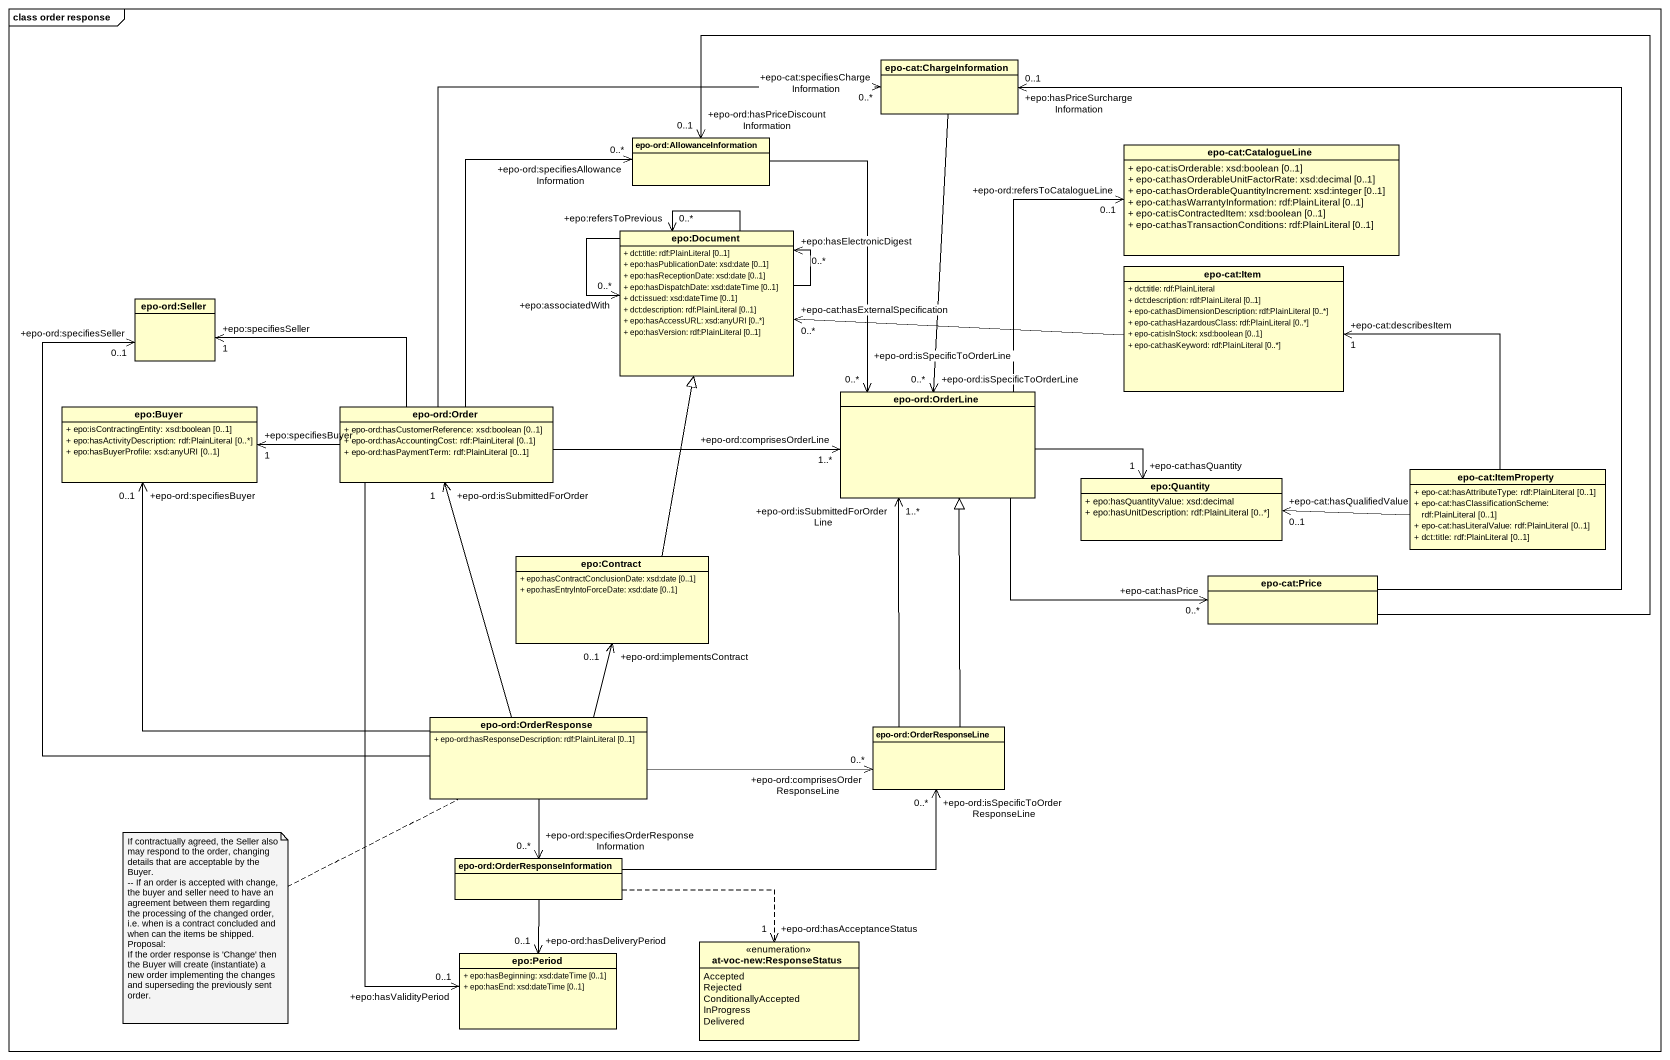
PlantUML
@startuml
mainframe class order response
hide circle
hide empty members
skinparam classAttributeIconSize 0
class "epo-cat:ChargeInformation" as epo_cat_ChargeInformation
class "epo-ord:AllowanceInformation" as epo_ord_AllowanceInformation
class "epo-cat:CatalogueLine" as epo_cat_CatalogueLine {
  + epo-cat:isOrderable: xsd:boolean [0..1]
  + epo-cat:hasOrderableUnitFactorRate: xsd:decimal [0..1]
  + epo-cat:hasOrderableQuantityIncrement: xsd:integer [0..1]
  + epo-cat:hasWarrantyInformation: rdf:PlainLiteral [0..1]
  + epo-cat:isContractedItem: xsd:boolean [0..1]
  + epo-cat:hasTransactionConditions: rdf:PlainLiteral [0..1]
}
class "epo:Document" as epo_Document {
  + dct:title: rdf:PlainLiteral [0..1]
  + epo:hasPublicationDate: xsd:date [0..1]
  + epo:hasReceptionDate: xsd:date [0..1]
  + epo:hasDispatchDate: xsd:dateTime [0..1]
  + dct:issued: xsd:dateTime [0..1]
  + dct:description: rdf:PlainLiteral [0..1]
  + epo:hasAccessURL: xsd:anyURI [0..*]
  + epo:hasVersion: rdf:PlainLiteral [0..1]
}
class "epo-cat:Item" as epo_cat_Item {
  + dct:title: rdf:PlainLiteral
  + dct:description: rdf:PlainLiteral [0..1]
  + epo-cat:hasDimensionDescription: rdf:PlainLiteral [0..*]
  + epo-cat:hasHazardousClass: rdf:PlainLiteral [0..*]
  + epo-cat:isInStock: xsd:boolean [0..1]
  + epo-cat:hasKeyword: rdf:PlainLiteral [0..*]
}
class "epo-ord:Seller" as epo_ord_Seller
class "epo:Buyer" as epo_Buyer {
  + epo:isContractingEntity: xsd:boolean [0..1]
  + epo:hasActivityDescription: rdf:PlainLiteral [0..*]
  + epo:hasBuyerProfile: xsd:anyURI [0..1]
}
class "epo-ord:Order" as epo_ord_Order {
  + epo-ord:hasCustomerReference: xsd:boolean [0..1]
  + epo-ord:hasAccountingCost: rdf:PlainLiteral [0..1]
  + epo-ord:hasPaymentTerm: rdf:PlainLiteral [0..1]
}
class "epo-ord:OrderLine" as epo_ord_OrderLine
class "epo:Quantity" as epo_Quantity {
  + epo:hasQuantityValue: xsd:decimal
  + epo:hasUnitDescription: rdf:PlainLiteral [0..*]
}
class "epo-cat:ItemProperty" as epo_cat_ItemProperty {
  + epo-cat:hasAttributeType: rdf:PlainLiteral [0..1]
  + epo-cat:hasClassificationScheme: rdf:PlainLiteral [0..1]
  + epo-cat:hasLiteralValue: rdf:PlainLiteral [0..1]
  + dct:title: rdf:PlainLiteral [0..1]
}
class "epo:Contract" as epo_Contract {
  + epo:hasContractConclusionDate: xsd:date [0..1]
  + epo:hasEntryIntoForceDate: xsd:date [0..1]
}
class "epo-cat:Price" as epo_cat_Price
class "epo-ord:OrderResponse" as epo_ord_OrderResponse {
  + epo-ord:hasResponseDescription: rdf:PlainLiteral [0..1]
}
class "epo-ord:OrderResponseLine" as epo_ord_OrderResponseLine
class "epo-ord:OrderResponseInformation" as epo_ord_OrderResponseInforma
class "epo:Period" as epo_Period {
  + epo:hasBeginning: xsd:dateTime [0..1]
  + epo:hasEnd: xsd:dateTime [0..1]
}
enum "at-voc-new:ResponseStatus" as at_voc_new_ResponseStatus {
  Accepted
  Rejected
  ConditionallyAccepted
  InProgress
  Delivered
}
epo_cat_ChargeInformation --> "+epo-ord:isSpecificToOrderLine\n0..*" epo_ord_OrderLine
epo_ord_AllowanceInformation --> "+epo-ord:isSpecificToOrderLine\n0..*" epo_ord_OrderLine
epo_Document --> "+epo:refersToPrevious\n0..*" epo_Document
epo_Document --> "+epo:associatedWith\n0..*" epo_Document
epo_Document --> "+epo:hasElectronicDigest\n0..*" epo_Document
epo_cat_Item -left-> "+epo-cat:hasExternalSpecification\n0..*" epo_Document
epo_ord_Order -up-> "+epo-cat:specifiesChargeInformation\n0..*" epo_cat_ChargeInformation
epo_ord_Order -up-> "+epo-ord:specifiesAllowanceInformation\n0..*" epo_ord_AllowanceInformation
epo_ord_Order -left-> "+epo:specifiesSeller\n1" epo_ord_Seller
epo_ord_Order -left-> "+epo:specifiesBuyer\n1" epo_Buyer
epo_ord_Order -right-> "+epo-ord:comprisesOrderLine\n1..*" epo_ord_OrderLine
epo_ord_Order --> "+epo:hasValidityPeriod\n0..1" epo_Period
epo_ord_OrderLine -up-> "+epo-ord:refersToCatalogueLine\n0..1" epo_cat_CatalogueLine
epo_ord_OrderLine -right-> "+epo-cat:hasQuantity\n1" epo_Quantity
epo_ord_OrderLine -right-> "+epo-cat:hasPrice\n0..*" epo_cat_Price
epo_cat_ItemProperty -up-> "+epo-cat:describesItem\n1" epo_cat_Item
epo_cat_ItemProperty -left-> "+epo-cat:hasQualifiedValue\n0..1" epo_Quantity
epo_Contract -up-|> epo_Document
epo_cat_Price -up-> "+epo:hasPriceSurchargeInformation\n0..1" epo_cat_ChargeInformation
epo_cat_Price -up-> "+epo-ord:hasPriceDiscountInformation\n0..1" epo_ord_AllowanceInformation
epo_ord_OrderResponse -up-> "+epo-ord:specifiesSeller\n0..1" epo_ord_Seller
epo_ord_OrderResponse -up-> "+epo-ord:specifiesBuyer\n0..1" epo_Buyer
epo_ord_OrderResponse -up-> "+epo-ord:isSubmittedForOrder\n1" epo_ord_Order
epo_ord_OrderResponse -up-> "+epo-ord:implementsContract\n0..1" epo_Contract
epo_ord_OrderResponse -right-> "+epo-ord:comprisesOrderResponseLine\n0..*" epo_ord_OrderResponseLine
epo_ord_OrderResponse --> "+epo-ord:specifiesOrderResponseInformation\n0..*" epo_ord_OrderResponseInforma
epo_ord_OrderResponseLine -up-|> epo_ord_OrderLine
epo_ord_OrderResponseLine -up-> "+epo-ord:isSubmittedForOrderLine\n1..*" epo_ord_OrderLine
epo_ord_OrderResponseInforma -right-> "+epo-ord:isSpecificToOrderResponseLine\n0..*" epo_ord_OrderResponseLine
epo_ord_OrderResponseInforma --> "+epo-ord:hasDeliveryPeriod\n0..1" epo_Period
epo_ord_OrderResponseInforma .right.> "+epo-ord:hasAcceptanceStatus\n1" at_voc_new_ResponseStatus
note left of epo_ord_OrderResponse
  If contractually agreed, the Seller also may respond to the order, changing details that are acceptable by the Buyer.
  ~-- If an order is accepted with change, the buyer and seller need to have an agreement between them regarding the processing of the changed order, i.e. when is a contract concluded and when can the items be shipped.
  Proposal:
  If the order response is 'Change' then the Buyer will create (instantiate) a new order implementing the changes and superseding the previously sent order.
end note
@enduml
